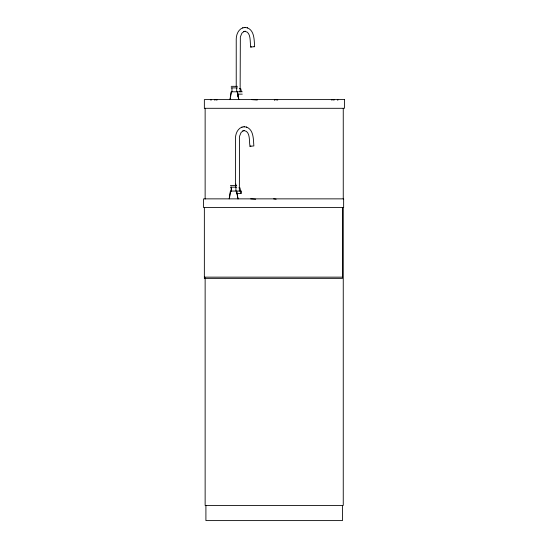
<?xml version="1.0" encoding="UTF-8"?>
<svg xmlns="http://www.w3.org/2000/svg" width="548" height="548" viewBox="0 0 548 548"><rect width="100%" height="100%" fill="white"/><g stroke="black" fill="none" stroke-linecap="round" stroke-linejoin="round"><path stroke-width="0.82" d="M235.784 186.402L235.9 184.073M230.153 99.599L230.4 98.037M230.639 96.475L231.366 91.797M229.496 198.081L230.585 191.06M229.954 99.599L231.181 91.797L242.278 91.797M229.174 198.862L230.4 191.06L241.497 191.06L241.497 193.403L236.777 193.403M247.223 27.797C254.676 30.51 254.08 40.34 254.642 46.676L250.751 47.039L251.32 46.861M246.442 127.061C253.895 129.773 253.306 139.603 253.861 145.939L249.977 146.302L250.936 146.056M242.935 27.797C238.366 29.339 236.291 34.545 236.229 39.031L236.229 86.687M242.154 127.061C237.585 128.602 235.51 133.808 235.448 138.295L235.448 185.95M244.723 27.469L247.566 27.866M243.942 126.732L246.792 127.129M242.586 27.866L245.436 27.469M241.812 127.129L244.655 126.732M231.181 86.331L237.469 86.331M231.181 87.892L237.469 87.892M239.627 88.481L240.572 88.481M239.771 88.673L240.757 88.673L241.353 91.406M239.702 91.406L241.435 91.406M237.476 94.14L242.278 94.14M230.4 185.594L236.688 185.594M230.4 187.156L236.688 187.156M239.092 187.745L239.791 187.745M239.092 187.937L239.976 187.937L240.572 190.67M239.36 190.67L240.654 190.67M204.356 277.144L342.473 277.144M254.066 46.607L254.642 46.676M251.47 99.599L257.279 100.024M250.689 198.862L255.669 199.225M277.747 100.031L274.39 99.599L274.39 100.38M273.61 198.862L276.13 199.184M237.688 94.14L238.88 99.599M237.079 194.177L238.106 198.862M237.647 94.14L238.784 99.599L237.442 91.797L238.558 98.818M237.935 198.862L236.661 191.06L236.866 193.403M250.751 47.039C249.895 42.182 250.963 35.12 247.237 32.147L244.723 31.27L245.436 31.27L243.655 31.599L243.997 31.537L241.874 33.209L240.346 36.956L240.134 91.797M249.977 146.302C249.114 141.446 250.183 134.383 246.456 131.41L243.942 130.534L244.655 130.534L242.874 130.862L243.216 130.801L241.093 132.472L239.565 136.219L239.353 191.06M343.254 108.299L343.254 199.02M343.254 207.576L343.254 505.414L205.137 505.414L205.137 277.754M342.473 207.562L342.473 278.363L204.356 278.363L204.356 207.562M342.473 505.414L342.473 520.6L205.911 520.6L205.911 505.414M337.794 99.599L337.794 100.38M333.89 99.599L333.89 100.38M331.944 99.599L331.944 100.38M240.462 191.06L240.462 193.403M236.695 87.892L236.695 91.797M235.914 187.156L235.914 191.06M231.962 87.892L231.962 91.797M231.366 187.156L231.366 191.06M231.181 187.156L231.181 191.06M216.837 99.599L216.837 100.38M214.891 99.599L214.891 100.38M210.987 99.599L210.987 100.38M205.137 108.299L205.137 199.02M344.425 99.599L204.356 99.599L204.356 108.299L344.425 108.299L344.425 99.599M343.644 198.862L203.575 198.862L203.575 207.562L343.644 207.562L343.644 198.862"/></g></svg>
